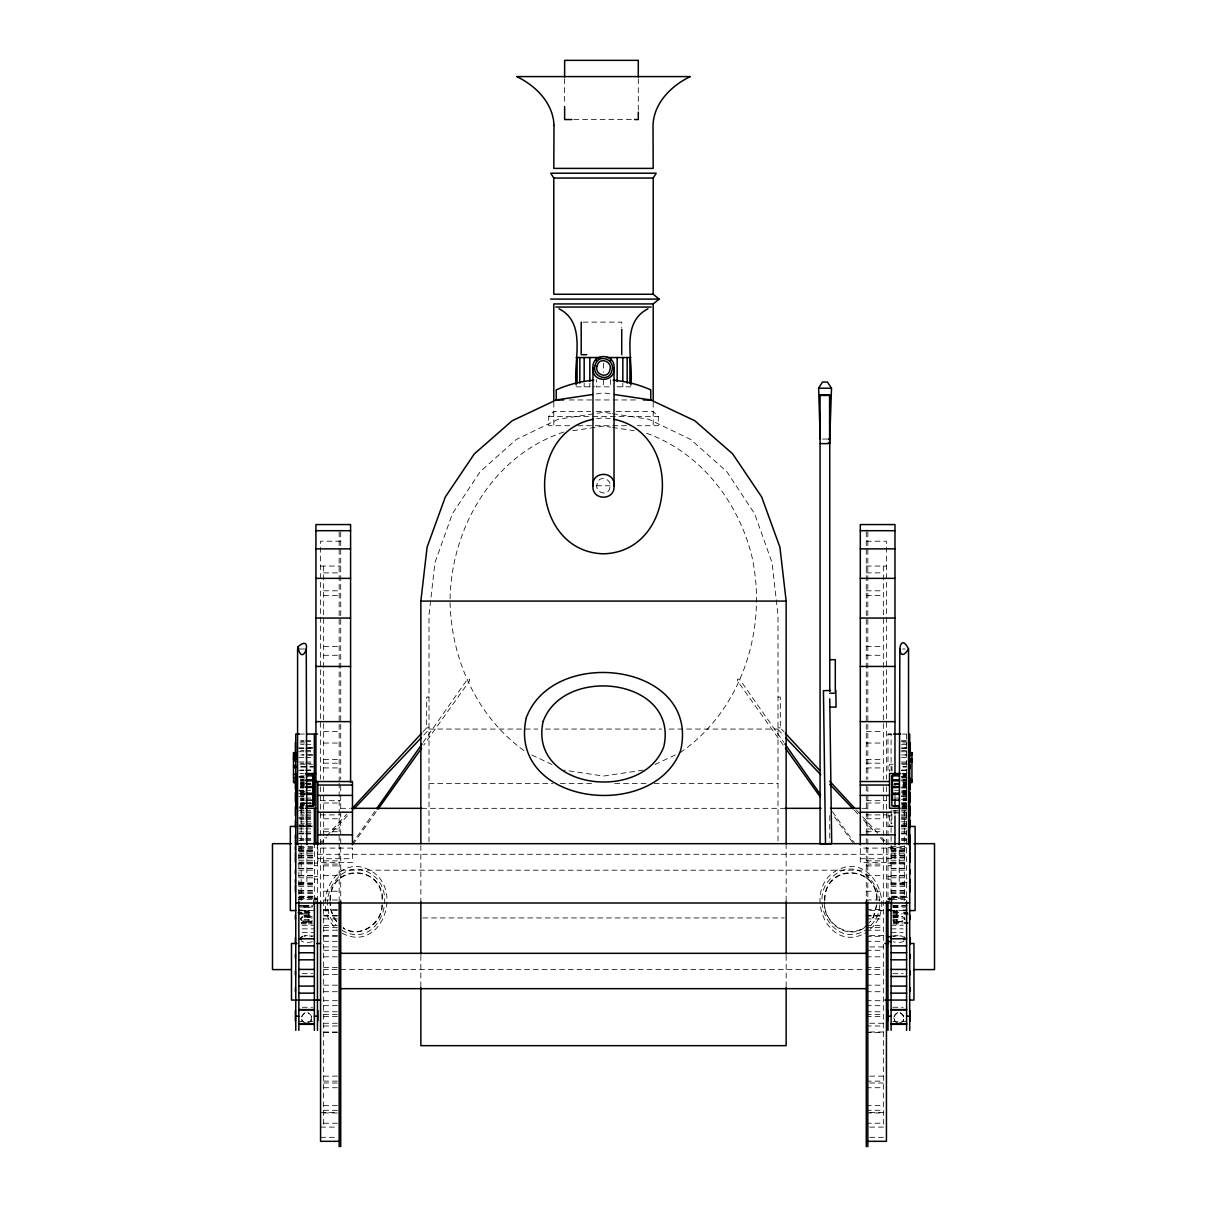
<?xml version="1.0" encoding="UTF-8"?>
<svg xmlns="http://www.w3.org/2000/svg" width="1207" height="1207" viewBox="0 0 1207 1207"><rect width="100%" height="100%" fill="white"/><g stroke="black" fill="none" stroke-linecap="round" stroke-linejoin="round"><path stroke-width="0.75" stroke-dasharray="5 3.75" d="M329.949 900.331C329.707 862.371 384.55 864.318 382.664 901.901M330.341 900.362C329.813 864.091 382.619 864.091 382.106 900.362M381.925 904.963C381.91 923.611 359.611 939.016 343.18 927.625M382.302 905.009C382.287 923.943 359.656 939.574 342.999 928.002M824.517 900.331C824.275 862.371 879.103 864.318 877.233 901.901M824.894 900.362C824.381 864.091 877.187 864.091 876.659 900.362M876.493 904.963L873.355 916.747L869.206 922.902M876.87 905.009L873.687 916.973L870.534 921.65M301.75 1016.415L305.311 1012.371M301.75 1017.018C302.731 1010.681 312.266 1012.326 311.632 1018.512M311.451 1019.372L310.154 1021.937M310.953 1021.363L311.451 1016.415L307.906 1012.371M893.995 1017.018C894.749 1011.602 902.942 1011.602 903.696 1017.018M903.696 1019.372L902.398 1021.937M903.198 1021.363L903.696 1019.99M871.077 925.03C896.846 898.762 859.746 847.676 830.491 878.756C807.468 901.237 834.671 949.366 865.132 930.235M351.856 844.055L375.633 810.153M423.174 742.35L467.486 679.179L469.493 679.179L469.493 681.02L423.748 745.126M352.957 844.357L376.916 810.772M319.01 844.206L325.347 837.371M326.614 835.998L346.877 814.091M422.872 731.955L426.675 727.851L426.675 697.073L428.998 697.073M320.308 844.508L326.765 837.673M331.955 832.196L348.763 814.393M423.823 734.988L428.998 729.511M569.629 425.724L548.717 425.724L548.717 416.37L553.802 411.542L590.63 411.542M680.25 752.61C742.426 709.746 767.893 628.093 751.75 555.793C737.809 500.151 698.687 450.452 643.225 432.076M867.863 924.079C851.659 942.109 822.601 923.974 824.728 901.901M870.141 929.134C898.325 906.231 870.745 849.713 835.274 871.288C801.931 891.792 828.017 955.054 866.279 932.513M563.775 432.076C492.592 455.477 450.724 528.515 450.015 601.086C451.041 660.033 477.67 718.542 526.75 752.61M655.009 764.529L678.56 753.409M864.001 928.002C846.001 940.344 822.902 921.861 824.336 901.901M897.54 1012.371L893.995 1016.415L894.493 1021.363M903.968 941.249L901.448 942.094A7.076 2.444 0 0 1 894.598 942.094L893.18 941.732M312.266 920.73L310.848 921.167A7.076 2.972 0 0 1 303.998 921.167L302.58 920.73M893.18 916.822L894.598 916.385A7.076 2.972 0 0 1 901.448 916.385L902.881 916.822M902.881 920.73L901.448 921.167A7.076 2.972 0 0 1 894.598 921.167L893.18 920.73M893.18 936.481L894.598 936.044A7.076 2.972 0 0 1 901.448 936.044L902.881 936.481M312.266 921.394L310.848 921.756A7.076 2.444 0 0 1 303.998 921.756L302.58 921.394M312.266 941.732L310.848 942.094A7.076 2.444 0 0 1 303.998 942.094L301.494 941.249M893.18 918.18L894.598 917.818A7.076 2.444 0 0 1 901.448 917.818L902.881 918.18M902.881 921.394L901.448 921.756A7.076 2.444 0 0 1 894.598 921.756L893.18 921.394M596.228 393.95L603.5 392.863L610.772 393.95M596.635 418.754L603.5 417.728L610.365 418.754M572.797 430.718L603.5 426.116L610.727 427.187M643.225 770.096L603.5 776.056L563.775 770.096M573.838 119.553L632.77 119.553M583.041 322.118L621.726 322.118L621.726 327.55M576.161 386.828L594.779 386.828M630.839 386.828L617.169 386.828L617.169 383.177M569.206 399.955L637.794 399.955M596.152 411.542L610.848 411.542M616.37 411.542L653.198 411.542L658.283 416.37L658.283 425.724L637.371 425.724M548.717 416.37L589.318 416.37M592.863 416.37L658.283 416.37M577.761 425.724L629.239 425.724M822.405 439.046L827.429 439.046M596.469 485.772L610.531 485.772M340.721 541.204L320.564 541.204L320.564 779.254M866.279 541.204L886.436 541.204L886.436 779.254M320.564 566.068L340.721 566.068M866.279 566.068L886.436 566.068M323.657 572.887L340.721 572.887M866.279 572.887L883.343 572.887M323.657 590.796L340.721 590.796M866.279 590.796L883.343 590.796M323.657 595.534L340.721 595.534M866.279 595.534L883.343 595.534M323.657 646.53L340.721 646.53M866.279 646.53L883.343 646.53M299.909 648.989L304.556 648.989M902.685 648.989L905.084 648.989M323.657 655.28L340.721 655.28M866.279 655.28L883.343 655.28M778.002 697.073L780.326 697.073L780.326 727.851L784.128 731.955M426.675 727.851L428.998 727.851M778.002 727.851L780.326 727.851M428.998 729.058L537.824 729.058M545.338 729.058L661.662 729.058M669.176 729.058L778.002 729.058M323.657 731.608L340.721 731.608M866.279 731.608L883.343 731.608M299.366 734.067L304.798 734.067M891.611 734.067L887.99 734.067L887.99 772.555M902.459 734.067L906.08 734.067M887.99 734.128L891.098 734.128L891.098 771.077M300.573 740.811L304.028 740.811M305.748 740.811L312.628 740.811M901.433 740.811L906.593 740.811M300.573 741.219L304.028 741.219M305.748 741.219L312.628 741.219M901.433 741.219L906.593 741.219M299.909 742.924L304.556 742.924M323.657 743.044L340.721 743.044M866.279 743.044L883.343 743.044M902.685 742.924L907.166 742.924M300.573 744.659L304.028 744.659M305.748 744.659L312.628 744.659M901.433 744.659L906.593 744.659M298.853 747.887L304.028 747.887L300.573 747.963M298.853 748.295L304.028 748.295M305.748 748.295L312.628 748.295M901.433 748.295L906.593 748.295M300.573 750.467L304.028 750.467M305.748 750.467L312.628 750.467M901.433 750.467L906.593 750.467M298.853 751.735L304.028 751.735M305.748 751.735L312.628 751.735M901.433 751.735L906.593 751.735M300.573 754.933L304.028 754.933L298.853 755.024M298.853 757.543L304.028 757.543M305.748 757.543L312.628 757.543M901.433 757.543L906.593 757.543M323.657 759.61L340.721 759.61M866.279 759.61L883.343 759.61M298.853 762.009L304.028 762.009M305.748 762.009L312.628 762.009M901.433 762.009L906.593 762.009M300.573 763.262L304.028 763.262M305.748 763.262L312.628 763.262M323.657 763.186L340.721 763.186M866.279 763.186L883.343 763.186M901.433 763.262L906.593 763.262M300.045 764.242L312.387 764.242M893.059 764.242L889.544 764.242L889.544 771.56M901.87 764.242L908.916 764.242M300.679 766.641L307.966 766.641M309.777 766.641L313.428 766.641M902.957 766.641L906.593 766.641M300.694 767.064L308.057 767.064M309.897 767.064L313.579 767.064M902.911 767.064L906.593 767.064M323.657 767.924L340.721 767.924M866.279 767.924L883.343 767.924M300.573 770.051L304.028 770.051M305.748 770.051L312.628 770.051M901.433 770.051L906.593 770.051M298.853 770.338L304.028 770.338M305.748 770.338L312.628 770.338M901.433 770.338L906.593 770.338M300.045 773.521L303.576 773.521M901.87 773.521L907.166 773.521M903.062 774.064L906.593 774.064M902.957 774.215L906.593 774.215M902.957 775.181L906.593 775.181M300.694 775.845L304.375 775.845M902.911 775.845L906.593 775.845M298.853 776.433L304.315 776.357M901.433 776.433L906.593 776.357M298.853 777.112L304.028 777.112M901.433 777.112L906.593 777.112M300.045 777.912L305.341 777.912M901.87 777.912L907.166 777.912M300.618 779.828L304.149 779.828M903.062 779.828L906.593 779.828M300.573 779.933L304.375 779.948M901.433 779.933L906.593 779.948M300.618 780.823L304.149 780.673M903.062 780.823L906.593 780.673M300.573 780.944L304.149 780.899M901.433 780.944L906.593 780.899M300.679 782.091L304.315 782.091M902.957 782.091L906.593 782.091M300.679 782.755L304.315 782.755M902.957 782.755L906.593 782.755M300.573 783.222L304.028 783.222M305.748 783.222L310.908 783.222M894.538 783.222L906.593 783.222M300.573 783.509L304.028 783.509M305.748 783.509L310.908 783.509M428.998 783.584L552.836 783.584M560.35 783.584L592.245 783.584M614.755 783.584L646.65 783.584M654.164 783.584L778.002 783.584M894.538 783.509L906.593 783.509M300.573 783.811L304.028 783.811M305.748 783.811L310.908 783.811M894.538 783.811L906.593 783.811M300.679 784.535L304.315 784.595M306.14 784.535L311.602 784.535M893.844 784.535L901.131 784.535M902.957 784.535L906.593 784.595M300.679 784.897L304.315 784.897M902.957 784.897L906.593 784.897M300.679 785.38L304.315 785.38M902.957 785.38L906.593 785.38M300.618 786.572L304.149 786.421M903.062 786.647L906.593 786.421M300.618 786.889L304.149 786.889M903.062 786.889L906.593 786.889M300.573 786.994L304.028 786.994M901.433 786.994L906.593 786.994M300.618 787.462L304.149 787.417M903.062 787.417L906.593 787.462M300.573 788.02L304.028 788.02M901.433 788.02L906.593 788.02M298.853 790.298L304.028 790.298M305.748 790.298L310.908 790.298M894.538 790.298L906.593 790.298M298.853 790.872L304.028 790.872L300.573 790.977M300.045 791.324L305.341 791.324M901.87 791.324L907.166 791.324M300.573 792.531L304.149 792.637M901.433 792.531L906.593 792.637M300.618 792.969L304.315 793.135M902.957 793.074L906.593 792.969M300.618 793.21L304.149 793.21M903.062 793.21L906.593 793.21M298.853 793.648L304.375 793.648M902.911 793.648L906.593 793.648M300.679 793.919L304.315 793.919M902.957 793.919L906.593 793.919M300.618 794.417L304.315 794.266M902.957 794.266L906.593 794.417M300.679 794.613L304.315 794.613M902.957 794.613L906.593 794.613M300.618 794.855L304.149 794.855M903.062 794.855L906.593 794.855M300.573 795.82L304.028 795.82M901.433 795.82L906.593 795.82M298.853 796.59L304.028 796.59M901.433 796.59L906.593 796.59M300.573 798.053L304.028 798.053M305.748 798.053L310.908 798.053M894.538 798.053L906.593 798.053M300.618 798.717L304.149 798.717M903.062 798.717L906.593 798.717M300.573 799.592L304.149 799.517M901.433 799.592L906.593 799.517M300.618 800.166L304.149 800.166M903.062 800.166L906.593 800.166M300.618 800.618L304.149 800.618M320.564 800.679L340.721 800.679M866.279 800.679L886.436 800.679M903.062 800.618L906.593 800.618M300.573 802.896L304.315 802.806M305.748 802.896L311.602 802.806M901.433 802.896L906.593 802.806M300.679 803.153L307.966 803.153M309.777 803.153L313.428 803.153M323.657 803.017L340.721 803.017M866.279 803.017L883.343 803.017M902.957 803.153L906.593 803.153M300.694 803.455L304.375 803.455M902.911 803.455L906.593 803.455M300.573 803.666L304.028 803.666M305.748 803.666L310.908 803.666M901.433 803.666L906.593 803.666M304.451 803.968L301.162 803.968L301.162 900.618M309.46 803.968L311.044 803.968M902.368 803.968L904.284 803.968L904.284 900.618M300.679 804.405L304.315 804.405M902.957 804.405L906.593 804.405M300.573 804.933L304.028 804.933M901.433 804.933L906.593 804.933M300.618 805.28L304.149 805.28M903.062 805.28L906.593 805.28M902.911 805.929L906.593 805.929M902.911 806.185L906.593 806.185M300.045 806.276L303.576 806.276M901.87 806.276L907.166 806.276M299.366 806.925L302.987 806.925M902.459 806.925L906.08 806.925M298.853 807.86L304.028 807.86M901.433 807.86L906.593 807.86M300.045 808.252L303.576 808.207M901.87 808.252L907.166 808.252M340.721 808.328L350.136 808.328M421.711 808.328L785.289 808.328M862.522 808.328L866.279 808.328M300.573 809.007L304.028 809.007M901.433 809.007L906.593 809.007M298.853 810.365L304.028 810.365M305.748 810.365L312.628 810.365M892.818 810.365L906.593 810.365M300.573 811.994L304.028 811.994M305.748 811.994L312.628 811.994M892.818 811.994L906.593 811.994M300.679 812.93L304.315 812.93M306.14 812.93L311.602 812.93M893.844 812.93L901.131 812.93M902.957 812.93L906.593 812.93M300.573 814.921L304.028 814.921M305.748 814.921L312.628 814.921M320.564 814.891L340.721 814.891M866.279 814.891L886.436 814.891M901.433 814.921L906.593 814.921M300.573 816.068L304.028 816.068M305.748 816.068L312.628 816.068M887.99 815.887L891.098 815.887M901.433 816.068L906.593 816.068M298.853 817.426L304.028 817.426M305.748 817.426L312.628 817.426M901.433 817.426L906.593 817.426M298.853 818.693L304.028 818.693M305.748 818.693L312.628 818.693M323.657 818.784L340.721 818.784M866.279 818.784L883.343 818.784M901.433 818.693L906.593 818.693M300.573 819.266L304.028 819.266M305.748 819.266L312.628 819.266M901.433 819.266L906.593 819.266M300.573 821.801L304.028 821.801M305.748 821.801L312.628 821.801M901.433 821.801L906.593 821.801M300.694 823.732L304.375 823.732M306.216 823.732L311.738 823.732M902.911 823.732L906.593 823.732M298.853 824.894L304.028 824.894M305.748 824.894L312.628 824.894M901.433 824.894L906.593 824.894M298.853 825.754L304.028 825.754M305.748 825.754L312.628 825.754M901.433 825.754L906.593 825.754M300.045 826.056L312.402 826.056M893.059 826.056L889.544 826.056L889.544 815.087M901.87 826.056L907.166 826.056M298.853 826.342L304.028 826.342M305.748 826.342L312.628 826.342M901.433 826.342L906.593 826.342M299.366 826.433L312.025 826.433M887.99 826.433L893.421 826.433M902.459 826.433L906.08 826.433M298.853 826.825L304.028 826.825M305.748 826.825L312.628 826.825M901.433 826.825L906.593 826.825M298.853 828.877L304.028 828.877M305.748 828.877L312.628 828.877M901.433 828.877L906.593 828.877M323.657 829.013L340.721 829.013M866.279 829.013L883.343 829.013M323.657 831.729L340.721 831.729M866.279 831.729L883.343 831.729M298.853 831.955L304.028 831.955M305.748 831.955L312.628 831.955M901.433 831.955L906.593 831.955M298.853 833.418L304.028 833.418M305.748 833.418L312.628 833.418M901.433 833.418L906.593 833.418M298.853 833.901L304.028 833.901M305.748 833.901L312.628 833.901M901.433 833.901L906.593 833.901M298.853 838.473L304.028 838.473M305.748 838.473L312.628 838.473M901.433 838.473L906.593 838.473M300.573 839.423L304.028 839.423M305.748 839.423L312.628 839.423M901.433 839.423L906.593 839.423M298.853 840.479L304.028 840.479M305.748 840.479L312.628 840.479M901.433 840.479L906.593 840.479M298.853 846.499L314.363 846.499M891.098 846.499L906.593 846.499M299.366 847.435L317.456 847.435M887.99 847.435L906.08 847.435M298.853 848.536L314.363 848.536M891.098 848.536L906.593 848.536M298.853 849.788L314.363 849.788M891.098 849.788L906.593 849.788M298.853 850.467L314.363 850.467M891.098 850.467L906.593 850.467M298.853 850.86L314.363 850.86M891.098 850.86L906.593 850.86M298.853 851.72L314.363 851.72M891.098 851.72L906.593 851.72M298.853 853.183L314.363 853.183M891.098 853.183L906.593 853.183M317.456 854.284L887.99 854.284M298.853 855.144L314.363 855.144M891.098 855.144L906.593 855.144M298.853 855.612L314.363 855.612M891.098 855.612L906.593 855.612M298.853 856.864L314.363 856.864M891.098 856.864L906.593 856.864M298.853 857.543L314.363 857.543M891.098 857.543L906.593 857.543M298.853 857.921L314.363 857.921M891.098 857.921L906.593 857.921M317.818 858.705L352.474 858.705M860.304 858.705L894.975 858.705M298.853 860.259L314.363 860.259M891.098 860.259L906.593 860.259M323.657 860.863L340.721 860.863M866.279 860.863L883.343 860.863M298.853 862.205L314.363 862.205M891.098 862.205L906.593 862.205M298.853 863.065L314.363 863.065M891.098 863.065L906.593 863.065M314.363 863.126L317.456 863.126M887.99 863.126L891.098 863.126M298.853 863.94L314.363 863.94M323.657 864.076L340.721 864.076M866.279 864.076L883.343 864.076M891.098 863.94L906.593 863.94M314.363 865.736L317.456 865.736M887.99 865.736L891.098 865.736M323.657 865.872L340.721 865.872M866.279 865.872L883.343 865.872M298.853 868.316L314.363 868.316M891.098 868.316L906.593 868.316M298.853 868.497L314.363 868.497M891.098 868.497L906.593 868.497M298.853 870.141L314.363 870.141M891.098 870.141L906.593 870.141M340.721 870.187L866.279 870.187M298.853 875.392L314.363 875.392M891.098 875.392L906.593 875.392M298.853 875.558L314.363 875.558M323.657 875.513L340.721 875.513M866.279 875.513L883.343 875.513M891.098 875.558L906.593 875.558M298.853 875.86L314.363 875.86M891.098 875.86L906.593 875.86M314.363 876.538L317.456 876.538M887.99 876.538L891.098 876.538M298.853 877.791L314.363 877.791M891.098 877.791L906.593 877.791M314.363 879.149L317.456 879.149M887.99 879.149L891.098 879.149M298.944 882.287L306.88 882.287L306.88 846.545M907.166 882.287L899.23 882.287L899.23 846.545M298.853 882.921L314.363 882.921M891.098 882.921L906.593 882.921M298.853 883.615L314.363 883.615M891.098 883.615L906.593 883.615M298.853 883.992L314.363 883.992M891.098 883.992L906.593 883.992M298.853 884.867L314.363 884.867M891.098 884.867L906.593 884.867M298.853 886.315L314.363 886.315M891.098 886.315L906.593 886.315M298.853 890.675L314.363 890.675M891.098 890.675L906.593 890.675M298.853 891.068L314.363 891.068M323.657 891.219L340.721 891.219M866.279 891.219L883.343 891.219M891.098 891.068L906.593 891.068M298.853 892.652L314.363 892.652M891.098 892.652L906.593 892.652M298.853 893.391L314.363 893.391M891.098 893.391L906.593 893.391M298.853 896.213L314.363 896.213M891.098 896.213L906.593 896.213M299.411 896.424L315.902 896.424L315.902 903.666M906.035 896.424L889.544 896.424L889.544 903.666M298.853 897.465L314.363 897.42M891.098 897.465L906.593 897.42M298.174 897.601L313.488 897.601L313.488 904.843M907.272 897.601L891.958 897.601L891.958 904.843M314.363 898.28L317.456 898.28M887.99 898.28L891.098 898.28M299.411 898.415L315.902 898.415M889.544 898.415L906.035 898.415M314.363 898.702L317.456 898.702M887.99 898.702L891.098 898.702M314.363 898.928L317.456 898.928M887.99 898.928L891.098 898.928M314.363 899.456L317.456 899.456M887.99 899.456L891.098 899.456M298.174 899.622L313.488 899.622M891.958 899.622L907.272 899.622M323.657 899.969L340.721 899.969M866.279 899.969L883.343 899.969M303.078 905.476L312.236 905.476M893.21 905.476L902.368 905.476M304.028 905.718L312.628 905.718M892.818 905.718L901.433 905.718M303.078 905.869L312.628 905.899M892.818 905.899L902.368 905.869M303.274 906.653L312.628 906.819M892.818 906.819L902.172 906.653M299.879 907.076L311.783 907.076M893.663 907.076L905.582 907.076M304.028 907.242L312.628 907.242M892.818 907.242L901.433 907.242M323.657 909.49L340.721 909.49M866.279 909.49L883.343 909.49M300.528 910.561L315.646 910.561M323.657 910.606L340.721 910.606M869.704 910.606L883.343 910.606M889.8 910.561L904.918 910.561M304.028 910.802L312.628 910.802M892.818 910.802L901.433 910.802M304.028 911.436L312.628 911.436M892.818 911.436L901.433 911.436M304.028 912.19L312.628 912.19M892.818 912.19L901.433 912.19M304.979 912.673L311.783 912.673M893.663 912.673L902.172 912.673M304.028 913.654L312.628 913.654M892.818 913.654L902.368 913.835M304.028 914.997L312.628 914.997M892.818 914.997L901.433 914.997M304.979 915.208L311.783 915.208M323.657 915.344L340.721 915.344M866.279 915.344L883.343 915.344M893.663 915.208L902.172 915.208M304.028 915.751L312.628 915.751M892.818 915.751L901.433 915.751M304.028 916.053L312.628 916.053M323.657 916.022L340.721 916.022M866.279 916.022L883.343 916.022M892.818 916.053L901.433 916.053M304.918 916.4L312.236 916.4M893.21 916.4L902.368 916.4M304.028 917.26L312.628 917.26M892.818 917.26L901.433 917.26M422.737 917.939L784.263 917.939M323.657 918.919L340.721 918.919M866.279 918.919L883.343 918.919M304.028 919.613L312.628 919.613M892.818 919.613L901.433 919.613M304.028 920.82L312.628 920.715M892.818 920.715L901.433 920.715M303.274 921.71L311.783 921.71M893.663 921.71L902.172 921.71M301.569 922.646L311.783 922.646M893.663 922.646L902.172 922.646M301.252 922.887L312.236 922.887M893.21 922.887L902.368 922.887M301.252 923.853L312.236 923.853M893.21 923.853L902.368 923.853M302.218 925.271L314.363 925.286M891.098 925.286L903.243 925.271M323.657 925.482L340.721 925.482M866.279 925.482L883.343 925.482M323.657 927.534L340.721 927.534M866.279 927.534L883.343 927.534M302.293 928.862L314.363 928.862M891.098 928.862L903.153 928.862M323.657 930.235L340.721 930.235M866.279 930.235L883.343 930.235M302.293 932.423L314.363 932.423M891.098 932.423L903.153 932.423M323.657 935.485L340.721 935.485M869.704 935.485L883.343 935.485M314.363 935.983L304.028 935.983A7.076 2.972 0 0 1 310.848 936.044L312.266 936.481M891.098 935.983L901.433 935.938M323.657 936.315L340.721 936.315M866.279 936.315L883.343 936.315M323.657 941.309L340.721 941.309M866.279 941.309L883.343 941.309M323.657 946.922L340.721 946.922M869.704 946.922L883.343 946.922M323.657 950.286L340.721 950.286M866.279 950.286L883.343 950.286M323.657 956.819L337.296 956.819M866.279 956.819L883.343 956.819M323.657 967.471L340.721 967.471M866.279 967.471L883.343 967.471M323.28 969.598L883.72 969.598M302.293 973.672L312.628 973.672M892.818 973.672L903.153 973.672M323.657 974.532L340.721 974.532M866.279 974.532L883.343 974.532M323.657 985.184L340.721 985.184M866.279 985.184L883.343 985.184M323.657 991.716L337.296 991.716M866.279 991.716L883.343 991.716M323.657 1000.694L340.721 1000.694M866.279 1000.694L883.343 1000.694M323.657 1005.687L340.721 1005.687M866.279 1005.687L883.343 1005.687M302.293 1007.272L312.628 1007.272M892.818 1007.272L903.153 1007.272M323.657 1011.768L340.721 1011.768M866.279 1011.768L883.343 1011.768M323.657 1014.468L340.721 1014.468M866.279 1014.468L883.343 1014.468M323.657 1016.52L340.721 1016.52M866.279 1016.52L883.343 1016.52M298.853 1021.424L312.628 1021.424M892.818 1021.424L906.593 1021.424M323.657 1023.249L340.721 1023.249M869.704 1023.249L883.343 1023.249M323.657 1025.98L340.721 1025.98M866.279 1025.98L883.343 1025.98M323.657 1031.985L337.296 1031.985M869.704 1031.985L883.343 1031.985M323.657 1032.513L340.721 1032.513M866.279 1032.513L883.343 1032.513M323.657 1076.131L340.721 1076.131M869.704 1076.131L883.343 1076.131M323.657 1081.125L340.721 1081.125M866.279 1081.125L883.343 1081.125M323.657 1082.996L337.296 1082.996M869.704 1082.996L883.343 1082.996M323.657 1087.733L340.721 1087.733M866.279 1087.733L883.343 1087.733M323.657 1105.642L340.721 1105.642M866.279 1105.642L883.343 1105.642M323.657 1110.274L340.721 1110.274M866.279 1110.274L883.343 1110.274M320.564 1112.462L337.296 1112.462M869.704 1112.462L886.436 1112.462M323.657 1112.975L340.721 1112.975M866.279 1112.975L883.343 1112.975M323.657 1123.219L340.721 1123.219M866.279 1123.219L883.343 1123.219M320.564 1127.112L337.296 1127.112M869.704 1127.112L886.436 1127.112M320.564 1137.326L337.296 1137.326M869.704 1137.326L886.436 1137.326M612.522 427.459L634.203 430.718M610.727 413.413L603.5 412.296L558.328 419.221L516.249 439.484L480.099 471.741L452.369 513.775L434.942 562.703L428.998 615.238L428.998 843.678M612.537 413.684L648.672 419.221L690.751 439.484L726.901 471.741L754.631 513.775L772.058 562.703L778.002 615.238L778.002 843.678M312.266 918.18L310.848 917.818A7.076 2.444 0 0 0 303.998 917.818M312.266 916.822L310.848 916.385A7.076 2.972 0 0 0 303.998 916.385M531.804 754.994L551.991 764.529M900.15 1012.371L903.696 1016.415M341.868 930.235C377.278 951.086 401.433 892.546 370.564 873.566C340.102 854.42 312.9 902.549 335.923 925.03M342.215 933.207C380.265 953.515 404.254 891.158 371.726 871.288C336.255 849.713 308.675 906.231 336.859 929.134M778.002 729.511L783.177 734.988M854.345 810.289L858.237 814.393M863.412 819.87L875.045 832.196M880.235 837.673L886.692 844.508M856.321 809.988L861.391 815.464M862.658 816.822L880.386 835.998M881.653 837.371L887.99 844.206M783.252 745.126L737.507 681.02L737.507 679.179L739.514 679.179L783.826 742.35M834.444 816.883L854.043 844.357M832.453 811.692L855.144 844.055M895.292 1021.937L893.829 1017.893M336.753 921.363L333.645 916.747L331.05 909.58L330.16 901.901M336.466 921.65L333.313 916.973L330.673 909.701L329.767 901.901M303.063 1021.937L301.75 1019.372M301.75 1019.99L302.263 1021.363M906.593 734.128L906.593 904.465M896.514 910.561L896.514 925.271M894.975 783.343L894.975 790.676M894.975 792.501L894.975 798.008M894.975 810.274L894.975 814.484M892.018 766.641L892.018 770.971M891.867 814.333L891.867 823.732M891.113 810.123L891.098 904.465M887.99 813.292L887.99 902.836M886.436 786.738L886.436 901.146M883.343 566.068L883.343 779.42M883.343 786.768L883.343 1127.112M867.833 531.88L867.833 779.3M867.833 786.738L867.833 901.146M866.279 531.88L866.279 779.42M866.279 785.968L866.279 901.659M829.752 815.54L829.752 841.898M786.149 843.678L786.149 901.644M786.149 955.506L786.149 987.432M653.198 402.263L653.198 425.724M638.292 78.847L638.292 110.305M622.827 383.177L622.827 386.828M610.576 379.511L610.576 386.828L596.424 386.828L596.424 379.511M603.5 363.111L603.5 372.39M603.5 379.798L603.5 386.828M589.831 383.177L589.831 386.828M584.173 383.177L584.173 386.828M564.635 78.847L564.635 104.753M553.802 402.263L553.802 425.724M420.851 845.534L420.851 901.644M420.851 955.506L420.851 987.432M340.721 531.88L340.721 779.42M340.721 785.968L340.721 903.545M339.167 531.88L339.167 781.11M339.167 782.996L339.167 903.787M323.657 566.068L323.657 779.42M323.657 786.768L323.657 1127.112M320.564 786.738L320.564 901.146M317.456 843.678L317.456 902.836M314.363 842.818L314.363 904.465M308.932 910.561L308.932 925.271M298.853 845.654L298.853 904.465M597.133 483.826C594.131 492.501 608.147 497.299 609.867 487.703C612.869 479.028 598.853 474.23 597.133 483.826M312.628 747.887L305.748 747.887L312.628 747.963M906.593 747.887L901.433 747.887L906.593 747.963M312.628 754.933L305.748 754.933L312.628 755.024M906.593 754.933L901.433 754.933L906.593 755.024M906.593 790.872L901.433 790.872L906.593 790.977M352.474 848.099L317.818 848.099L317.818 862.417L352.474 862.417L352.474 848.099M894.975 848.099L860.304 848.099L860.304 862.417L894.975 862.417L894.975 848.099"/><path stroke-width="1.5" d="M576.161 385.003C573.114 360.516 587.326 323.31 559.037 308.796M820.232 439.046L818.618 388.232L822.42 382.046L827.429 382.046L831.502 388.232L829.752 439.046L828.334 439.046M420.851 843.678L420.851 601.086L427.082 547.193L445.323 496.967L474.351 453.847L512.175 420.76L556.231 399.955L592.592 394.508M592.969 367.939C591.686 352.746 615.314 352.746 614.031 367.939L614.031 485.772C615.314 500.965 591.686 500.965 592.969 485.772L592.969 367.939C591.686 383.147 615.314 383.147 614.031 367.939M592.969 485.772C591.686 470.579 615.314 470.579 614.031 485.772M908.539 648.989C896.167 668.376 898.174 628.032 908.539 648.989L908.539 844.659M904.647 919.493L903.968 917.395M653.198 294.267L653.198 178.048L656.186 173.22L550.724 173.22L553.802 178.048L553.802 294.267L653.198 294.267L659.173 299.095L653.198 303.923L553.802 303.923L553.802 400.407M376.72 808.615L422.103 743.904M378.002 809.248L421.575 748.189M351.946 808.615L421.605 733.313M353.938 808.916L421.228 737.733M828.334 443.075L829.752 442.622M903.968 939.815L904.888 938.442L903.968 937.054M647.963 308.796C619.674 323.31 633.886 360.516 630.839 385.003M302.58 916.822L300.573 918.768L301.494 920.156M302.58 936.481L300.799 937.718L301.494 939.815M309.113 1022.842L306.608 1023.611L304.089 1022.842M901.357 1022.842L898.838 1023.611L896.333 1022.842M824.909 843.784L820.066 843.784L820.066 394.976L829.752 394.976L829.752 691.46M593.195 419.267C523.28 433.132 530.627 551.84 603.5 553.817C676.373 551.84 683.72 433.132 613.805 419.267M307.906 1024.034L305.311 1024.034M900.15 1024.034L897.54 1024.034M830.537 690.51L823.446 690.63L825.497 843.784L831.698 843.678L829.752 698.868M571.997 119.553L564.635 119.553L564.635 106.608M634.61 119.553L638.292 119.553L638.292 112.16M553.802 178.048L653.198 178.048M550.633 299.095L659.173 299.095M555.778 307.046L651.222 307.046M586.723 354.677L581.201 354.677L581.201 322.118M576.161 357.544L599.97 357.544M607.03 357.544L630.839 357.544M818.618 388.232L831.502 388.232M563.639 399.955L556.231 399.955L556.231 389.876A115.917 115.917 0 0 1 593.769 380.22M643.361 399.955L650.769 399.955L694.825 420.76L732.649 453.847L761.677 496.967L779.918 547.193L786.149 601.086L786.149 843.678M315.932 530.703L350.588 530.703M860.304 530.703L894.975 530.703M315.932 548.868L350.588 548.868M860.304 548.868L894.975 548.868M315.932 578.364L350.588 578.364M860.304 578.364L894.975 578.364M420.851 601.086L786.149 601.086M315.932 618.059L350.588 618.059M860.304 618.059L894.975 618.059M298.944 648.989L297.586 648.989L297.586 844.659M306.261 648.989L306.88 844.659M899.849 648.989L899.23 844.659M829.752 659.686L835.289 659.686L835.289 691.475M315.932 666.445L350.588 666.445M860.304 666.445L894.975 666.445M829.752 693.195L835.289 693.195M829.752 707.091L835.289 707.091M315.932 721.635L350.588 721.635M860.304 721.635L894.975 721.635M299.366 734.067L295.76 734.067L295.76 1030.356M306.608 734.067L317.456 734.067M893.421 734.067L900.648 734.067M295.76 752.64L293.527 752.64L293.527 782.604L295.76 782.604M909.701 752.64L911.934 752.64L911.934 782.604L909.701 782.604M293.527 752.881L295.76 752.881M909.701 752.881L911.934 752.881M293.527 753.289L295.76 753.289M909.701 753.289L911.934 753.289M909.701 754.179L911.934 754.179M909.701 754.767L911.934 754.767M293.527 755.069L295.76 755.069M293.527 756.035L295.76 756.035M293.527 756.502L295.76 756.502M293.527 757.151L295.76 757.151M293.527 757.332L295.76 757.332M293.527 758.298L295.76 758.298M293.527 758.645L295.76 758.645M909.701 759.112L911.934 759.112M293.527 759.339L295.76 759.339M909.701 759.354L911.934 759.354M293.527 759.565L295.76 759.565M909.701 760.319L911.934 760.319M293.527 761.24L295.76 761.24M909.701 761.813L911.934 761.813M909.701 762.039L911.934 762.039M293.527 766.098L295.76 766.264M293.527 767.033L295.76 767.033M305.341 773.521L315.902 773.521M900.105 773.521L889.544 773.521L889.544 808.252L900.105 808.252M305.914 774.064L312.96 774.064M892.486 774.064L899.547 774.064M293.527 774.411L295.76 774.411M306.216 775.845L313.579 775.845L313.579 806.185L306.216 806.185M899.23 775.845L891.867 775.845L891.867 805.929L899.23 805.929M293.527 777.564L295.76 777.399M305.914 779.828L312.96 779.828M899.547 779.828L892.486 779.828L892.486 775.513M909.701 779.692L911.934 779.692M909.701 779.933L911.934 779.933M305.914 780.823L312.96 780.823M899.547 780.823L892.486 780.823L892.486 786.572L899.547 786.572M315.932 781.517L352.474 781.548L352.474 844.779M860.304 781.517L889.499 781.517M293.527 781.653L295.76 781.653M909.701 781.653L911.934 781.653M317.818 785.048L352.474 785.048M860.304 785.048L889.499 785.048M305.914 786.572L312.96 786.572M305.914 787.462L312.96 787.462M899.547 787.462L892.486 787.462L892.486 793.21L899.547 793.21M305.914 793.21L312.96 793.21M305.914 794.417L312.96 794.417M899.547 794.417L892.486 794.417L892.486 800.166L899.547 800.166M317.818 795.398L352.474 795.398M860.304 795.398L889.499 795.398M305.914 800.166L312.96 800.166M312.402 803.968L314.333 803.968M306.216 805.929L313.579 805.929M893.708 806.185L899.23 806.185M305.341 808.252L315.902 808.252M352.022 808.328L421.711 808.328M785.289 808.328L821.077 808.328M830.491 808.328L860.636 808.328M317.818 812.22L352.474 812.22M860.304 812.22L891.324 812.22M295.76 826.433L290.329 826.433L290.329 910.561L295.76 910.561M909.701 826.433L915.117 826.433L915.117 910.561L909.701 910.561M317.818 834.837L352.474 834.837M860.304 834.837L894.975 834.837M291.309 843.678L272.495 843.678L272.495 969.598L291.309 969.598M295.76 843.678L909.701 843.678M913.82 843.678L934.505 843.678L934.505 969.598L913.82 969.598M295.76 903.002L909.701 903.002M298.853 905.718L302.293 905.718M903.153 905.718L906.593 905.718M887.99 909.776L891.098 909.776M298.853 910.38L302.293 910.38M887.99 910.41L891.098 910.41M903.153 910.38L906.593 910.38M298.174 912.673L301.569 912.673M903.877 912.673L907.272 912.673M299.411 913.835L303.078 913.835M904.194 913.835L907.86 913.835M904.194 922.887L907.86 922.887M887.99 936.723L891.098 936.723M298.853 938.79L314.363 938.79M891.098 938.79L906.593 938.79M887.99 941.535L891.098 941.535M296.937 943.497L291.49 943.497L291.49 1000.06L320.564 1000.06M316.928 943.497L320.564 943.497M884.897 943.497L888.518 943.497M910.319 943.497L913.955 943.497L913.955 1000.06L910.319 1000.06M298.853 945.866L314.363 945.866M891.098 945.866L906.593 945.866M298.853 952.745L314.363 952.745M891.098 952.745L906.593 952.745M340.721 953.319L866.279 953.319M298.853 959.821L314.363 959.821M891.098 959.821L906.593 959.821M298.853 969.417L314.363 969.417M891.098 969.417L906.593 969.417M298.853 976.478L314.363 976.478M891.098 976.478L906.593 976.478M298.853 986.089L314.363 986.089M891.098 986.089L906.593 986.089M340.721 988.669L866.279 988.669M298.853 993.15L314.363 993.15M891.098 993.15L906.593 993.15M884.897 1000.06L906.698 1000.06M298.853 1009.58L314.363 1009.58M891.098 1009.58L906.593 1009.58M298.853 1009.806L314.363 1009.806M891.098 1009.806L906.593 1009.806M295.76 1016.203L298.853 1016.203M314.363 1016.203L317.456 1016.203M887.99 1016.203L891.098 1016.203M906.593 1016.203L909.701 1016.203M298.853 1023.717L314.363 1023.717M891.098 1023.717L906.593 1023.717M298.853 1023.943L314.363 1023.943M891.098 1023.943L906.593 1023.943M298.853 1024.321L314.363 1024.321M891.098 1024.321L906.593 1024.321M339.167 1141.324L320.564 1141.324L320.564 901.72M867.833 1141.324L886.436 1141.324L886.436 901.72M614.408 394.508L650.769 399.955L650.769 389.876A115.917 115.917 0 0 0 613.231 380.22M785.772 737.733L820.7 774.698M829.767 784.278L853.062 808.916M785.395 733.313L819.598 770.277M829.722 781.231L855.054 808.615M785.425 748.189L820.292 797.027M784.897 743.904L820.564 794.749M835.847 690.419L836.074 707.091M910.078 742.471L910.078 755.884M910.078 764.921L910.078 768.678M910.078 778.108L910.078 789.212M910.078 792.637L910.078 802.006M910.078 806.593L910.078 815.766M910.078 820.353L910.078 827.489M910.078 835.078L910.078 838.82M910.078 840.132L910.078 844.84M910.078 846.318L910.078 850.06M910.078 852.127L910.078 862.281M910.078 869.975L910.078 873.898M910.078 879.45L910.078 883.207M910.078 885.274L910.078 891.732M910.078 915.313L910.078 919.055M910.078 937.598L910.078 944.206M910.078 954.405L910.078 958.162M910.078 971.077L910.078 974.818M910.078 987.748L910.078 991.49M910.078 1010.591L910.078 1021.001M909.701 734.067L909.701 1030.356M908.916 773.521L908.916 808.252M906.593 901.659L906.593 1030.356M894.975 774.954L894.975 524.562L860.304 524.562L860.304 844.779M894.975 799.14L894.975 806.608M894.975 815.992L894.975 844.779M891.098 902.036L891.098 1030.356M887.99 901.463L887.99 1030.356M887.598 1010.591L887.598 1021.001M867.833 902.142L867.833 1146.65M866.279 901.357L866.279 1146.65M829.601 395.051L829.601 442.788M786.149 901.644L786.149 954.013M786.149 987.432L786.149 1045.654L420.851 1045.654L420.851 987.432M653.198 303.923L653.198 400.407M638.292 77.007L638.292 60.35L564.635 60.35L564.635 77.007M629.903 357.544L629.903 383.177M627.172 357.544L627.172 383.177M622.827 357.544L622.827 381.337M621.726 329.36L621.726 354.677M617.169 357.544L617.169 381.337M610.576 357.544L610.576 361.195M596.424 357.544L596.424 361.195M589.831 357.544L589.831 381.337M584.173 357.544L584.173 381.337M579.828 357.544L579.828 383.177M577.097 357.544L577.097 383.177M420.851 901.644L420.851 954.013M350.588 782.377L350.588 524.562L315.932 524.562L315.932 843.799M340.721 901.357L340.721 1146.65M339.167 902.142L339.167 1146.65M317.818 781.548L317.818 844.779M317.848 1010.591L317.848 1021.001M317.456 842.109L317.456 844.915M317.456 901.463L317.456 1030.356M314.363 734.128L314.363 805.175M314.363 808.373L314.363 844.915M314.363 902.036L314.363 1030.356M312.96 775.513L312.96 805.28M298.853 901.659L298.853 1030.356M296.53 773.521L296.53 808.252M295.368 742.471L295.368 755.884M295.368 764.921L295.368 768.678M295.368 778.108L295.368 789.212M295.368 792.637L295.368 802.006M295.368 806.593L295.368 815.766M295.368 820.353L295.368 827.489M295.368 835.078L295.368 838.82M295.368 840.132L295.368 844.84M295.368 846.318L295.368 850.06M295.368 852.127L295.368 862.281M295.368 869.975L295.368 873.898M295.368 879.45L295.368 883.207M295.368 885.274L295.368 891.732M295.368 915.313L295.368 919.055M295.368 937.598L295.368 944.206M295.368 954.405L295.368 958.162M295.368 971.077L295.368 974.818M295.368 987.748L295.368 991.49M295.368 1010.591L295.368 1021.001M829.752 443.527A19.493 3.591 0 0 1 820.066 443.527M829.752 395.383A43.377 7.981 0 0 1 820.066 395.383M553.983 125.407L553.802 168.392L653.198 168.392L653.017 125.407C653.696 103.214 671.273 85.667 690.283 76.584L516.717 76.584C535.727 85.667 553.304 103.214 553.983 125.407M595.172 365.419C591.234 376.81 609.626 383.102 611.874 370.519C615.811 359.143 597.435 352.851 595.172 365.419M597.103 365.993C594.07 374.713 608.177 379.541 609.897 369.9C612.93 361.18 598.823 356.352 597.103 365.993M526.237 717.924C507.046 804.843 653.802 823.144 680.763 750.015C699.954 663.096 553.198 644.794 526.237 717.924M543.15 721.424C528.153 789.333 642.803 803.636 663.85 746.514C678.847 678.606 564.197 664.303 543.15 721.424M297.842 646.952C302.731 670.157 314.529 631.985 297.842 646.952"/></g></svg>
